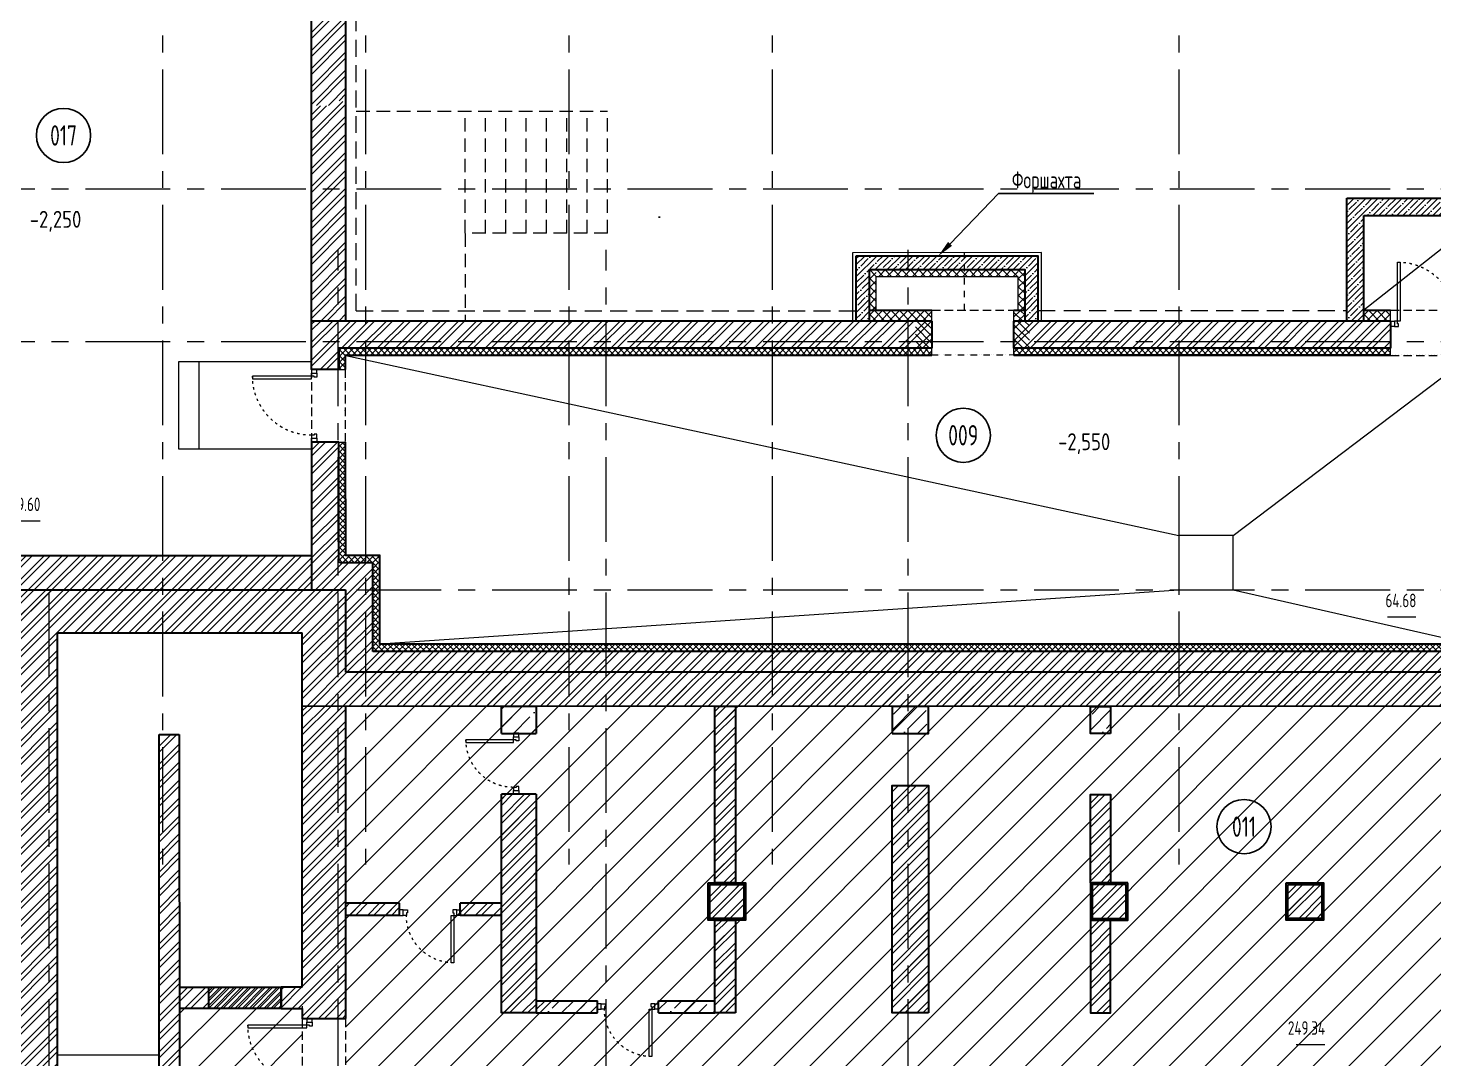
# Model space of a CAD drawing. Header units: millimetres. Extents: x -8689834 to 9420486, y 0 to 166066.
# Drawn here: x -334153 to -313409, y 75766 to 90972 of the extents above; entities that cross this region are included whole.
import ezdxf
from ezdxf import colors
from ezdxf.entities.mleader import LeaderData, LeaderLine
from ezdxf.enums import TextEntityAlignment as Align
from ezdxf.math import Vec2, Vec3

# ---------------------------------------------------------------- set-up
doc = ezdxf.new("R2010")
doc.units = ezdxf.units.MM
doc.header["$MEASUREMENT"] = 0
for name, pattern in [('ACAD_ISO03W100', [30, 12, -18]), ('ADSK_Штриховая_ш2 п1', [3, 2, -1]), ('CENTER', [2, 1.25, -0.25, 0.25, -0.25]), ('TRATTEGGIATA', [0.75, 0.5, -0.25]), ('Штрих', [6.35, 3.175, -3.175])]:
    doc.linetypes.add(name, pattern=pattern)
doc.layers.get('0').update_dxf_attribs({"color": 250, "lineweight": 9})
for name, color, linetype, lineweight in [('!!!_АР_перегородки блоки', 7, 'Continuous', 5), ('1 этаж тонкие линии!', 250, 'Continuous', 0), ('_АР ТЕКСТ', 250, 'Continuous', 25), ('АР штриховка стен', 250, 'Continuous', 9), ('АР_Выноски АПР', 7, 'Continuous', 5), ('АР_Двери', 175, 'Continuous', 18), ('АР_Маркер экспликации', 239, 'Continuous', 13), ('АР_МосжилНии_Стены', 127, 'Continuous', 30), ('АР_Навесной фасад', 147, 'Continuous', 5), ('АР_Номер помещения', 1, 'Continuous', 25), ('АР_Оси', 195, 'Continuous', 9), ('АР_Отметки', 250, 'Continuous', 15), ('АР_Помещения_площадь', 19, 'Continuous', 9), ('АР_Сущ Несущая стена', 216, 'Continuous', 30), ('АР_тонкая линия', 250, 'Continuous', 0), ('АР_Утеплитель', 250, 'Continuous', 9), ('АР_Штриховка кирпич', 250, 'Continuous', 9), ('АР_Штриховка монолит', 250, 'Continuous', 9), ('Подвал', 250, 'Continuous', 30)]:
    doc.layers.add(name, color=color, linetype=linetype, lineweight=lineweight)
doc.styles.add('ISOCPEUR', font='isocpeur.ttf', dxfattribs={"width": 0.7})

# ---------------------------------------------------------------- blocks, each defined once
blk = doc.blocks.new('*U254')
for points in [[(-55, -80), (-55, 0), (-115, 0), (-115, -40), (-100, -40), (-100, -80), (-55, -80)], [(0, 0), (0, -80), (-55, -80), (-55, 0), (0, 0)], [(-1070, 0), (-1070, -80), (-1015, -80), (-1015, 0), (-1070, 0)], [(-1015, -80), (-1015, 0), (-955, 0), (-955, -40), (-970, -40), (-970, -80), (-1015, -80)]]:
    blk.add_lwpolyline(points)
blk.add_lwpolyline([(-100, -80), (-100, -950), (-140, -950), (-140, -80)], close=True)
at = {"linetype": 'ACAD_ISO03W100', "ltscale": 3}
blk.add_arc((-100, -80), 870, 180, 270, dxfattribs=at)
blk = doc.blocks.new('*U248')
for points in [[(-55, -80), (-55, 0), (-115, 0), (-115, -40), (-100, -40), (-100, -80), (-55, -80)], [(0, 0), (0, -80), (-55, -80), (-55, 0), (0, 0)], [(-1070, 0), (-1070, -80), (-1015, -80), (-1015, 0), (-1070, 0)], [(-1015, -80), (-1015, 0), (-955, 0), (-955, -40), (-970, -40), (-970, -80), (-1015, -80)]]:
    blk.add_lwpolyline(points)
blk.add_lwpolyline([(-100, -80), (-100, -950), (-140, -950), (-140, -80)], close=True)
at = {"linetype": 'ACAD_ISO03W100', "ltscale": 3}
blk.add_arc((-100, -80), 870, 180, 270, dxfattribs=at)
blk = doc.blocks.new('*U251')
for points in [[(0, 0), (0, -80), (55, -80), (55, 0), (0, 0)], [(55, -80), (55, 0), (115, 0), (115, -40), (100, -40), (100, -80), (55, -80)], [(1015, -80), (1015, 0), (955, 0), (955, -40), (970, -40), (970, -80), (1015, -80)], [(1070, 0), (1070, -80), (1015, -80), (1015, 0), (1070, 0)]]:
    blk.add_lwpolyline(points)
blk.add_lwpolyline([(100, -80), (100, -950), (140, -950), (140, -80)], close=True)
at = {"linetype": 'ACAD_ISO03W100', "ltscale": 3}
blk.add_arc((100, -80), 870, 270, 0, dxfattribs=at)
blk = doc.blocks.new('*U919')
at = {"layer": 'АР_Номер помещения', "color": 7}
blk.add_circle((-21182, 10652), 400, dxfattribs=at)
at = {"layer": 'АР_Помещения_площадь', "color": 7}
blk.add_line((-19990, 7435), (-20412, 7435), dxfattribs=at)
at = {"color": 7, "style": 'ISOCPEUR', "width": 0.7, "flags": 1}
blk.add_attdef('КАТЕГОРИЯ', (-499, -2092), '', height=250, dxfattribs=at)
at = {"layer": 'АР_Номер помещения', "color": 7, "style": 'ISOCPEUR', "width": 0.7}
blk.add_attdef('НОМЕР_ПОМЕЩЕНИЯ', text='', height=300, dxfattribs=at).set_placement((-21182, 10652), align=Align.MIDDLE_CENTER)
at = {"layer": 'АР_Помещения_площадь', "color": 7, "style": 'ISOCPEUR', "width": 0.7}
blk.add_attdef('ПЛОЩАДЬ_ПОМЕЩЕНИЯ', text='', height=200, dxfattribs=at).set_placement((-19985, 7681), align=Align.MIDDLE_RIGHT)
for tag, p in [('ИМЯ_ПОМЕЩЕНИЯ_001', (-194, 1250)), ('ИМЯ_ПОМЕЩЕНИЯ_002', (74, 1084))]:
    blk.add_attdef(tag, p, '', height=100, dxfattribs=at)
blk = doc.blocks.new('*U265')
at = {"layer": 'АР_Номер помещения', "color": 7}
blk.add_circle((-10199, 1914), 400, dxfattribs=at)
at = {"layer": 'АР_Помещения_площадь', "color": 7}
blk.add_line((-3518, -770), (-3940, -770), dxfattribs=at)
at = {"color": 7, "style": 'ISOCPEUR', "width": 0.7, "flags": 1}
blk.add_attdef('КАТЕГОРИЯ', (-499, -2092), '', height=250, dxfattribs=at)
at = {"layer": 'АР_Номер помещения', "color": 7, "style": 'ISOCPEUR', "width": 0.7}
blk.add_attdef('НОМЕР_ПОМЕЩЕНИЯ', text='', height=300, dxfattribs=at).set_placement((-10199, 1914), align=Align.MIDDLE_CENTER)
at = {"layer": 'АР_Помещения_площадь', "color": 7, "style": 'ISOCPEUR', "width": 0.7}
for tag, p in [('ИМЯ_ПОМЕЩЕНИЯ_001', (-194, 1250)), ('ИМЯ_ПОМЕЩЕНИЯ_002', (74, 1084))]:
    blk.add_attdef(tag, p, '', height=100, dxfattribs=at)
blk.add_attdef('ПЛОЩАДЬ_ПОМЕЩЕНИЯ', text='', height=200, dxfattribs=at).set_placement((-3513, -523), align=Align.MIDDLE_RIGHT)
blk = doc.blocks.new('*U278')
blk.add_lwpolyline([(-100, 80), (-100, 780), (-140, 780), (-140, 80)], close=True)
for points in [[(-900, 0), (-900, 80), (-845, 80), (-845, 0), (-900, 0)], [(-845, 80), (-845, 0), (-785, 0), (-785, 40), (-800, 40), (-800, 80), (-845, 80)], [(-55, 80), (-55, 0), (-115, 0), (-115, 40), (-100, 40), (-100, 80), (-55, 80)], [(0, 0), (0, 80), (-55, 80), (-55, 0), (0, 0)]]:
    blk.add_lwpolyline(points)
at = {"linetype": 'ACAD_ISO03W100', "ltscale": 3}
blk.add_arc((-100, 80), 700, 90, 180, dxfattribs=at)
blk = doc.blocks.new('*U279')
for points in [[(-55, -80), (-55, 0), (-115, 0), (-115, -40), (-100, -40), (-100, -80), (-55, -80)], [(0, 0), (0, -80), (-55, -80), (-55, 0), (0, 0)], [(-900, 0), (-900, -80), (-845, -80), (-845, 0), (-900, 0)], [(-845, -80), (-845, 0), (-785, 0), (-785, -40), (-800, -40), (-800, -80), (-845, -80)]]:
    blk.add_lwpolyline(points)
blk.add_lwpolyline([(-100, -80), (-100, -780), (-140, -780), (-140, -80)], close=True)
at = {"linetype": 'ACAD_ISO03W100', "ltscale": 3}
blk.add_arc((-100, -80), 700, 180, 270, dxfattribs=at)
blk = doc.blocks.new('_DotSmall')
at = {"color": 0, "linetype": 'ByBlock', "const_width": 0.5}
blk.add_lwpolyline([(-0.0625, 0, 1), (0.0625, 0, 1)], format="xyb", close=True, dxfattribs=at)
blk = doc.blocks.new('*U996')
at = {"layer": 'АР_Номер помещения', "color": 7}
blk.add_circle((-11006, 2671), 400, dxfattribs=at)
at = {"layer": 'АР_Помещения_площадь', "color": 7}
blk.add_line((-11353, -3017), (-11775, -3017), dxfattribs=at)
at = {"color": 7, "style": 'ISOCPEUR', "width": 0.7, "flags": 1}
blk.add_attdef('КАТЕГОРИЯ', (-499, -2092), '', height=250, dxfattribs=at)
at = {"layer": 'АР_Номер помещения', "color": 7, "style": 'ISOCPEUR', "width": 0.7}
blk.add_attdef('НОМЕР_ПОМЕЩЕНИЯ', text='', height=300, dxfattribs=at).set_placement((-11006, 2671), align=Align.MIDDLE_CENTER)
at = {"layer": 'АР_Помещения_площадь', "color": 7, "style": 'ISOCPEUR', "width": 0.7}
for tag, p in [('ИМЯ_ПОМЕЩЕНИЯ_001', (-194, 1250)), ('ИМЯ_ПОМЕЩЕНИЯ_002', (74, 1084))]:
    blk.add_attdef(tag, p, '', height=100, dxfattribs=at)
blk.add_attdef('ПЛОЩАДЬ_ПОМЕЩЕНИЯ', text='', height=200, dxfattribs=at).set_placement((-11348, -2770), align=Align.MIDDLE_RIGHT)

msp = doc.modelspace()

# ---------------------------------------------------------------- hatches: boundary and pattern name
at = {"layer": '!!!_АР_перегородки блоки', "lineweight": 5, "ltscale": 100, "true_color": 0x636466}
h = msp.add_hatch(dxfattribs=at)
h.set_pattern_fill('ANSI31', color=251, scale=3000, angle=180, style=0)
h.paths.add_polyline_path([(-327484.71, 61936.6), (-327484.71, 62094), (-326484.71, 62094), (-326484.71, 61936.6), (-326484.71, 61850.24), (-326197.46, 61850.24), (-326197.46, 71514.55), (-325612.06, 71514.55), (-295741.64, 71514.55), (-295741.64, 71680), (-295741.64, 81263.11), (-329468.32, 81263.11), (-329468.32, 61850.24), (-327484.71, 61850.24)])
h = msp.add_hatch(dxfattribs=at)
h.set_pattern_fill('ANSI31', color=251, scale=3000, angle=180, style=0)
h.paths.add_polyline_path([(-330105.47, 74335.57), (-331919.42, 74332.35), (-331922.61, 76510.53), (-330108.66, 76511.46)])
at = {"layer": '1 этаж тонкие линии!', "ltscale": 100, "transparency": 33554559}
h = msp.add_hatch(dxfattribs=at)
h.set_pattern_fill('ANSI37', scale=500, style=0)
h.paths.add_polyline_path([(-312975.75, 86253.45), (-312975.75, 86155.33), (-314046.91, 86154.34), (-314046.73, 86252.66), (-319606.34, 86252.62), (-319606.55, 86153.74), (-320816.52, 86153.74), (-320816.53, 86252.71), (-329569.44, 86252.56), (-329569.44, 85936.11), (-329469.91, 85936.23), (-329474.54, 85936.26), (-329472.59, 84864.98), (-329569.45, 84865.05), (-329569.45, 83085.57), (-329065.82, 83085.5), (-329065.82, 81775.68), (-312753.3, 81775.68), (-312753.3, 86252.63)])
h.paths.add_polyline_path([(-314051.79, 86154.51), (-314052.68, 86154.33), (-329474.31, 86153.76), (-329470.35, 83185.5), (-328965.82, 83185.81), (-328965.82, 81875.99), (-312853.3, 81875.68), (-312853.33, 86154.69)], flags=16)
at = {"layer": 'АР штриховка стен', "ltscale": 100}
h = msp.add_hatch(dxfattribs=at)
h.set_pattern_fill('ANSI31', color=1, scale=600, angle=-90)
h.set_pattern_definition([(315, (-230505.13, 933633.57), (53.0330086, 53.0330086), [])])
h.paths.add_polyline_path([(-319606.35, 86252.86), (-319606.34, 86650.46), (-319377.84, 86650.24), (-319377.84, 86252.64)])
h.paths.add_polyline_path([(-321059.1, 86252.64), (-321059.1, 86650.24), (-320816.53, 86650.24), (-320816.53, 86252.64)])
at = {"layer": 'АР_Утеплитель', "ltscale": 100}
h = msp.add_hatch(dxfattribs=at)
h.set_pattern_fill('ANSI37', color=256, scale=700, angle=90)
h.set_pattern_definition([(135, (-7295.31, 160.33), (-61.871843, -61.871843), []), (225, (-7295.31, 160.33), (61.871843, -61.871843), [])])
h.paths.add_polyline_path([(-321736.97, 87408.62), (-321736.99, 86811.01), (-321637.07, 86811.01), (-321637.07, 87409.38)])
h = msp.add_hatch(dxfattribs=at)
h.set_pattern_fill('ANSI37', color=256, scale=700, angle=90)
h.set_pattern_definition([(135, (-7195.33, 658.48), (-61.871843, -61.871843), []), (225, (-7195.33, 658.48), (61.871843, -61.871843), [])])
h.paths.add_polyline_path([(-321636.98, 87408.66), (-321637, 87309.17), (-319544.15, 87309.26), (-319544.15, 87409.51)])
h = msp.add_hatch(dxfattribs=at)
h.set_pattern_fill('ANSI37', color=256, scale=700, angle=90)
h.set_pattern_definition([(135, (-5105.394, 160.13), (-61.871843, -61.871843), []), (225, (-5105.394, 160.13), (61.871843, -61.871843), [])])
h.paths.add_polyline_path([(-319547.09, 87408.84), (-319547.07, 86810.82), (-319446.76, 86810.71), (-319446.8, 87409.49)])
h = msp.add_hatch(dxfattribs=at)
h.set_pattern_fill('ANSI37', color=256, scale=700, angle=90)
h.set_pattern_definition([(135, (-7295.34, 0.16), (-61.871843, -61.871843), []), (225, (-7295.34, 0.16), (61.871843, -61.871843), [])])
h.paths.add_polyline_path([(-321737, 86800.09), (-321737.01, 86650.85), (-320816.52, 86650.85), (-320816.53, 86800.85)])
h = msp.add_hatch(dxfattribs=at)
h.set_pattern_fill('ANSI37', color=256, scale=700, angle=90)
h.set_pattern_definition([(135, (-6625.58, -3e-05), (-61.871843, -61.871843), []), (225, (-6625.58, -3e-05), (61.871843, -61.871843), [])])
h.paths.add_polyline_path([(-319606.34, 86800.68), (-319606.35, 86650.68), (-319446.75, 86652.32), (-319446.73, 86802.32)])
h = msp.add_hatch(dxfattribs=at)
h.set_pattern_fill('ANSI37', color=256, scale=700, angle=90)
h.paths.add_polyline_path([(-314441.66, 86799.92), (-314441.67, 86650.68), (-314051.79, 86650.68), (-314051.78, 86803.62)])
at = {"layer": 'АР_Штриховка кирпич', "ltscale": 100}
h = msp.add_hatch(dxfattribs=at)
h.set_pattern_fill('ANSI32', color=256, scale=500)
h.set_pattern_definition([(45, (-1298418.67, 164822.8), (-132.58252, 132.58252), []), (45, (-1298330.29, 164822.8), (-132.58252, 132.58252), [])])
h.paths.add_polyline_path([(-329581.11, 89825.8), (-329581.55, 89825.8)])
h.paths.add_polyline_path([(-329581.11, 89900), (-329462.19, 89900), (-329462.19, 91425.68), (-325662.04, 91425.68), (-325662.04, 91935.68), (-326172.07, 91935.68), (-329171.99, 91935.68), (-329172.09, 92315.34), (-329681.98, 92315.34), (-329682.04, 91935.68), (-331750.93, 91935.68), (-331750.93, 91295.68), (-329972.19, 91295.68), (-329972.19, 89830.5), (-329651.11, 89830.5)])
h = msp.add_hatch(dxfattribs=at)
h.set_pattern_fill('ANSI32', color=256, scale=500)
h.set_pattern_definition([(45, (-15289.27, 0), (-132.58252, 132.58252), []), (45, (-15200.88, 0), (-132.58252, 132.58252), [])])
h.paths.add_polyline_path([(-329462.19, 89890.8), (-329581.11, 89890.8), (-329581.11, 89825.8), (-329651.11, 89825.8), (-329972.19, 89825.8), (-329972.19, 88600.68), (-329462.19, 88600.68)])
h.paths.add_polyline_path([(-329462.19, 88600.68), (-329972.19, 88600.68), (-329972.19, 86650.68), (-329877.01, 86650.68), (-329462.19, 86650.68)])
h = msp.add_hatch(dxfattribs=at)
h.set_pattern_fill('ANSI32', color=256, scale=500)
h.paths.add_polyline_path([(-329971.82, 86650.7), (-320817.87, 86650.66), (-320814.82, 86246.72), (-329569.51, 86258.56), (-329569.51, 85936.07), (-329971.82, 85936.07)])
h = msp.add_hatch(dxfattribs=at)
h.set_pattern_fill('ANSI32', color=256, scale=500)
h.paths.add_polyline_path([(-319609.57, 86650.7), (-314053.14, 86653.63), (-314050.08, 86249.69), (-319606.34, 86258.56)])
h = msp.add_hatch(dxfattribs=at)
h.set_pattern_fill('ANSI32', color=256, scale=500)
h.paths.add_polyline_path([(-329468.32, 82685.68), (-329972.03, 82685.68), (-329971.61, 84865.19), (-329569.45, 84865.11), (-329569.45, 83085.5), (-329065.82, 83085.5), (-329065.82, 81775.68), (-296113.82, 81775.66), (-296113.82, 83086), (-295478.35, 83086), (-295478.35, 86252.64), (-295076.83, 86252.63), (-295076.83, 82685.68), (-295715.32, 82685.68), (-295715.32, 81707.5), (-295705.29, 80957.16), (-329468.32, 80969)])
h = msp.add_hatch(dxfattribs=at)
h.set_pattern_fill('ANSI32', color=256, scale=500)
h.paths.add_polyline_path([(-346852.07, 83700.69), (-347492.01, 83700.68), (-347492.01, 82045.67), (-340491.83, 82045.7), (-340491.83, 82685.68), (-329971.82, 82685.68), (-329971.82, 83192.41), (-341131.83, 83192.4), (-341131.83, 82685.69), (-346851.95, 82685.68)])
h = msp.add_hatch(dxfattribs=at)
h.set_pattern_fill('ANSI32', color=256, scale=500)
h.paths.add_polyline_path([(-339853.32, 82050.5), (-330106.83, 82051.5), (-330106.83, 80969.21), (-329468.32, 80969), (-329468.32, 82685.68), (-329576.83, 82685.68), (-329971.82, 82685.76), (-340493.32, 82685.68), (-340493.32, 64815.68), (-346842.01, 64815.68), (-346842.01, 55105.68), (-333741.71, 55105.68), (-333741.71, 61455.68), (-332347.87, 61455.68), (-332347.87, 62094), (-334239.75, 62094), (-334239.75, 55506.5), (-346441.83, 55506.5), (-346441.08, 64415), (-340492.57, 64415), (-340517.57, 61455.68), (-334214.01, 61455.68), (-334225.32, 62094.73), (-339853.26, 62094.73), (-339853.37, 64904.62)])
h = msp.add_hatch(dxfattribs=at)
h.set_pattern_fill('ANSI32', color=256, scale=500)
h.paths.add_polyline_path([(-333716.86, 82685.68), (-334136.67, 82685.68), (-334136.67, 62094), (-333716.79, 62094)])
h.paths.add_polyline_path([(-334136.67, 82685.68), (-334484.74, 82685.68), (-334484.74, 62094), (-334136.67, 62094)])
h = msp.add_hatch(dxfattribs=at)
h.set_pattern_fill('ANSI32', color=256, scale=500)
h.paths.add_polyline_path([(-330107.21, 76483.04), (-330106.21, 80969.14), (-329467.32, 80969.09), (-329468.32, 76363.5), (-330106.83, 76363.5), (-330106.83, 76507.78), (-330420.9, 76505.88), (-330420.41, 76813.95), (-330106.78, 76821.93)])
h = msp.add_hatch(dxfattribs=at)
h.set_pattern_fill('ANSI32', color=256, scale=500)
h.paths.add_polyline_path([(-324018.3, 80967.05), (-323719.94, 80967.03), (-323719.37, 78362.83), (-324017.34, 78362.81)])
h = msp.add_hatch(dxfattribs=at)
h.set_pattern_fill('ANSI32', color=256, scale=500)
h.paths.add_polyline_path([(-332219.8, 75648.81), (-332218.62, 80551.62), (-331922.35, 80551.6), (-331922.12, 75607.23), (-332222, 75607.23), (-332219.3, 75648.77)])
h = msp.add_hatch(dxfattribs=at)
h.set_pattern_fill('ANSI32', color=256, scale=500)
h.paths.add_polyline_path([(-327169.7, 76683.99), (-327169.26, 79671.3), (-326656.88, 79671.25), (-326657.33, 76443.95), (-327169.32, 76443.95), (-327169.32, 76683.95)])
h = msp.add_hatch(dxfattribs=at)
h.set_pattern_fill('ANSI32', color=256, scale=500)
h.paths.add_polyline_path([(-321403.96, 76683.99), (-321403.52, 79796.72), (-320864.84, 79796.67), (-320865.28, 76443.95), (-321403.58, 76443.95), (-321403.58, 76683.95)])
h = msp.add_hatch(dxfattribs=at)
h.set_pattern_fill('ANSI32', color=256, scale=500)
h.paths.add_polyline_path([(-318477.14, 79666.7), (-318178.78, 79666.68), (-318178.21, 78362.83), (-318476.18, 78362.81)])
h = msp.add_hatch(dxfattribs=at)
h.set_pattern_fill('ANSI32', color=256, scale=500)
h.paths.add_polyline_path([(-324118.3, 78362.83), (-323567.63, 78362.79), (-323567.06, 77812.82), (-324117.34, 77812.81)])
h = msp.add_hatch(dxfattribs=at)
h.set_pattern_fill('ANSI32', color=256, scale=500)
h.paths.add_polyline_path([(-318477.14, 78362.83), (-317926.47, 78362.79), (-317925.9, 77812.82), (-318476.18, 77812.81)])
h = msp.add_hatch(dxfattribs=at)
h.set_pattern_fill('ANSI32', color=256, scale=500)
h.paths.add_polyline_path([(-315587.52, 78362.83), (-315036.85, 78362.79), (-315036.28, 77812.82), (-315586.57, 77812.81)])
h = msp.add_hatch(dxfattribs=at)
h.set_pattern_fill('ANSI32', color=256, scale=500)
h.paths.add_polyline_path([(-329469.27, 78062.46), (-328671.48, 78062.43), (-328670.91, 77882.46), (-329468.32, 77882.45)])
h = msp.add_hatch(dxfattribs=at)
h.set_pattern_fill('ANSI32', color=256, scale=500)
h.paths.add_polyline_path([(-327777.28, 78062.46), (-327169.6, 78062.43), (-327169.03, 77882.46), (-327776.32, 77882.45)])
h = msp.add_hatch(dxfattribs=at)
h.set_pattern_fill('ANSI32', color=256, scale=500)
h.paths.add_polyline_path([(-324018.35, 77813.02), (-323719.99, 77813), (-323719.42, 76444.16), (-324017.39, 76444.14)])
h = msp.add_hatch(dxfattribs=at)
h.set_pattern_fill('ANSI32', color=256, scale=500)
h.paths.add_polyline_path([(-318477.19, 77812.83), (-318178.83, 77812.8), (-318178.26, 76443.96), (-318476.23, 76443.95)])
h = msp.add_hatch(dxfattribs=at)
h.set_pattern_fill('ANSI32', color=256, scale=500)
h.paths.add_polyline_path([(-331920.25, 76821.98), (-331490.94, 76821.95), (-331490.37, 76510.86), (-331919.29, 76510.84)])
h = msp.add_hatch(dxfattribs=at)
h.set_pattern_fill('ANSI32', color=256, scale=200)
h.paths.add_polyline_path([(-331490.94, 76822.23), (-330420.94, 76821.96), (-330420.65, 76511), (-331489.99, 76511.1)])
at = {"layer": 'АР_Штриховка монолит', "ltscale": 100}
h = msp.add_hatch(dxfattribs=at)
h.set_pattern_fill('ANSI35', color=256, scale=500)
h.set_pattern_definition([(45, (0, -5.06), (-88.38835, 88.38835), []), (45, (88.39, -5.06), (-88.38835, 88.38835), [156.25, -31.25, 0, -31.25])])
h.paths.add_polyline_path([(-311172.01, 88462.7), (-314692.92, 88462.7), (-314692.92, 86645.62), (-314441.67, 86645.62), (-314441.67, 88205.62), (-311172.01, 88205.62)])
h.paths.add_polyline_path([(-309724.9, 88205.62), (-309822.86, 88462.7), (-311172.01, 88462.7), (-311172.01, 88205.62)])
h = msp.add_hatch(dxfattribs=at)
h.set_pattern_fill('ANSI35', color=256, scale=500)
h.paths.add_polyline_path([(-321936.86, 86650.68), (-321937.01, 87608.99), (-319246.85, 87609.2), (-319246.7, 86650.68), (-319446.73, 86650.68), (-319446.83, 87409.17), (-321736.99, 87409), (-321737.01, 86650.68)])
at = {"layer": 'АР_Штриховка монолит', "ltscale": 300}
h = msp.add_hatch(dxfattribs=at)
h.set_pattern_fill('ANSI35', color=256, scale=1500)
h.paths.add_polyline_path([(-327170.27, 80968.11), (-326657.11, 80968.08), (-326656.54, 80567.01), (-327169.32, 80567)])
h = msp.add_hatch(dxfattribs=at)
h.set_pattern_fill('ANSI35', color=256, scale=1200)
h.set_pattern_definition([(45, (21477.85, 4324), (-212.13203, 212.13203), []), (45, (21689.98, 4324), (-212.13203, 212.13203), [375, -75, 0, -75])])
h.paths.add_polyline_path([(-321404.53, 80968.11), (-320891.37, 80968.08), (-320890.8, 80567.01), (-321403.58, 80567)])
h = msp.add_hatch(dxfattribs=at)
h.set_pattern_fill('ANSI35', color=256, scale=1200)
h.set_pattern_definition([(45, (24405.2, 4324), (-212.13203, 212.13203), []), (45, (24617.33, 4324), (-212.13203, 212.13203), [375, -75, 0, -75])])
h.paths.add_polyline_path([(-318477.19, 80968.11), (-318178.85, 80968.08), (-318178.28, 80567.01), (-318476.23, 80567)])
h = msp.add_hatch(dxfattribs=at)
h.set_pattern_fill('ANSI35', color=256, scale=1200)
h.set_pattern_definition([(45, (16224.6, 200.95), (-212.13203, 212.13203), []), (45, (16436.73, 200.95), (-212.13203, 212.13203), [375, -75, 0, -75])])
h.paths.add_polyline_path([(-326657.78, 76623.96), (-325749.83, 76623.93), (-325749.26, 76443.96), (-326656.83, 76443.95)])
h = msp.add_hatch(dxfattribs=at)
h.set_pattern_fill('ANSI35', color=256, scale=1200)
h.set_pattern_definition([(45, (18031.88, 200.95), (-212.13203, 212.13203), []), (45, (18244.02, 200.95), (-212.13203, 212.13203), [375, -75, 0, -75])])
h.paths.add_polyline_path([(-324850.5, 76623.96), (-324017.67, 76623.93), (-324017.1, 76443.96), (-324849.54, 76443.95)])

# ---------------------------------------------------------------- linework, layer by layer
at = {"linetype": 'TRATTEGGIATA', "ltscale": 500}
for p, q in [((-329312.1, 86799.39), (-329312.19, 91275.88)), ((-329312.19, 86799.39), (-321935.81, 86799.54)), ((-319246.73, 86805.62), (-314691.86, 86805.62))]:
    msp.add_line(p, q, dxfattribs=at)
at = {"lineweight": 13, "ltscale": 500}
msp.add_line((-333716.83, 75825.33), (-332219.3, 75825.33), dxfattribs=at)
at = {"color": 157, "ltscale": 150, "true_color": 0x465c7c}
msp.add_lwpolyline([(-312663, 88210.68), (-314441.67, 86810.78)], dxfattribs=at)
at = {"layer": '_АР ТЕКСТ', "color": 242, "linetype": 'ByBlock', "lineweight": -2, "true_color": 0xcd2027}
msp.add_line((-324851.29, 88184.44), (-324825.28, 88184.44), dxfattribs=at)
at = {"layer": 'АР_МосжилНии_Стены', "ltscale": 100}
for p, q in [((-329972.19, 89825.8), (-329972.19, 91295.68)), ((-329462.19, 89760.8), (-329462.19, 91425.68)), ((-329972.19, 86650.68), (-329972.19, 89825.8)), ((-329462.19, 86650.68), (-329462.19, 89890.8)), ((-314692.92, 88462.7), (-309822.86, 88462.7)), ((-314692.92, 86650.68), (-314692.92, 88462.7)), ((-314441.67, 86650.68), (-314441.67, 88205.62)), ((-314441.67, 88205.62), (-309731.73, 88205.62)), ((-320816.53, 86650.68), (-329972.19, 86650.68)), ((-320816.34, 86650.68), (-329972.01, 86650.68)), ((-320816.53, 86650.68), (-321216.21, 86650.68)), ((-320816.34, 86650.68), (-321216.02, 86650.68)), ((-314046.79, 86650.68), (-319606.53, 86650.68)), ((-314046.61, 86650.68), (-319606.34, 86650.68)), ((-314046.61, 86650.68), (-314046.61, 86252.64)), ((-329971.82, 84865.19), (-329971.82, 82685.68)), ((-329569.45, 84864.97), (-329971.82, 84864.97)), ((-329569.45, 83085.5), (-329569.45, 84864.97)), ((-329065.82, 83085.5), (-329554.45, 83085.5)), ((-329065.82, 81775.68), (-329065.82, 83085.5)), ((-340491.83, 82685.68), (-329468.32, 82685.68)), ((-329468.32, 82685.68), (-329468.32, 81468.11)), ((-333716.83, 82051.5), (-330106.83, 82051.5)), ((-330106.83, 80826.45), (-330106.83, 82051.5)), ((-329468.32, 81475.68), (-295715.32, 81475.68)), ((-329468.32, 80969), (-329468.32, 76363.5)), ((-330106.3, 76821.93), (-330106.83, 80826.45)), ((-332219.3, 75607.23), (-332219.13, 80551.52)), ((-332219.13, 80551.52), (-331922.37, 80551.7)), ((-331922.37, 80551.52), (-331919.42, 75607.23)), ((-331490.65, 76821.96), (-330420.65, 76821.96)), ((-330420.65, 76511), (-330420.65, 76810.87)), ((-330420.65, 76511), (-331614.7, 76511.02))]:
    msp.add_line(p, q, dxfattribs=at)
for points in [[(-320816.34, 86252.64), (-329569.51, 86252.64), (-329569.4, 85936.07), (-329971.82, 85936.07), (-329971.82, 86650.68)], [(-320816.53, 86252.64), (-321216.21, 86252.64)], [(-314046.61, 86252.64), (-319606.34, 86252.64)], [(-346852.01, 82685.68), (-341131.83, 82685.68), (-341131.83, 83192.41), (-329971.82, 83192.41)], [(-333716.83, 62094), (-333716.83, 62094), (-333716.83, 82051.5)], [(-296113.82, 81775.68), (-329065.82, 81775.68)], [(-295079.4, 80956.94), (-330109.37, 80969.23)], [(-327169.32, 80567), (-327169.32, 80968.2), (-326656.83, 80968.2), (-326656.83, 80567)], [(-327169.32, 80567), (-326656.83, 80567)], [(-326656.83, 79671.28), (-326656.83, 76443.95), (-327169.32, 76443.95), (-327169.32, 79671.28)], [(-326656.83, 79671.28), (-327169.32, 79671.28)], [(-328671.19, 78062.45), (-329468.32, 78062.45)], [(-328671.37, 78062.45), (-329268.38, 78062.45)], [(-328671.37, 77882.45), (-328671.37, 78062.45)], [(-328671.19, 77882.45), (-328671.19, 78062.45)], [(-327169.32, 78062.45), (-327776.32, 78062.45)], [(-327776.32, 77882.45), (-327776.32, 78062.45)], [(-328671.19, 77882.45), (-329468.32, 77882.45)], [(-328671.37, 77882.45), (-329268.38, 77882.45)], [(-327169.32, 77882.45), (-327776.32, 77882.45)], [(-331919.29, 76821.96), (-331490.65, 76821.96), (-331490.65, 76510.84), (-331919.29, 76510.84)], [(-330106.3, 76821.93), (-330420.65, 76821.96), (-330420.65, 76510.82), (-330106.83, 76510.84), (-330106.83, 76363.5), (-329468.32, 76363.5)], [(-326656.83, 76623.95), (-325749.54, 76623.95)], [(-325749.54, 76443.95), (-325749.54, 76623.95)], [(-324849.54, 76623.95), (-324017.39, 76623.95)], [(-324849.54, 76443.95), (-324849.54, 76623.95)], [(-326656.83, 76443.95), (-325749.54, 76443.95)], [(-324849.54, 76443.95), (-324017.39, 76443.95)]]:
    msp.add_lwpolyline(points, dxfattribs=at)
for points in [[(-323716.47, 78362.81), (-324017.34, 78362.81), (-324017.39, 80967.04), (-323716.52, 80967.04)], [(-321403.58, 80567), (-320865.06, 80567), (-320865.06, 80966.08), (-321403.58, 80966.08)], [(-318178.57, 80567), (-318476.23, 80567), (-318476.23, 80965.1), (-318178.57, 80965.1)], [(-320865.06, 76443.95), (-321403.58, 76443.95), (-321403.58, 79796.69), (-320865.06, 79796.69)], [(-318178.52, 78362.81), (-318476.18, 78362.81), (-318476.23, 79666.69), (-318178.57, 79666.69)], [(-324117.34, 78362.81), (-323567.34, 78362.81), (-323567.34, 77812.81), (-324117.34, 77812.81)], [(-324092.34, 78337.81), (-323592.34, 78337.81), (-323592.34, 77837.81), (-324092.34, 77837.81)], [(-317926.18, 78362.81), (-318476.18, 78362.81), (-318476.18, 77812.81), (-317926.18, 77812.81)], [(-317951.18, 78337.81), (-318451.18, 78337.81), (-318451.18, 77837.81), (-317951.18, 77837.81)], [(-315586.57, 78362.81), (-315036.57, 78362.81), (-315036.57, 77812.81), (-315586.57, 77812.81)], [(-315561.57, 78337.81), (-315061.57, 78337.81), (-315061.57, 77837.81), (-315561.57, 77837.81)], [(-323716.52, 76443.95), (-324017.39, 76443.95), (-324017.34, 77812.81), (-323716.47, 77812.81)], [(-318178.52, 77812.81), (-318476.18, 77812.81), (-318476.23, 76443.95), (-318178.57, 76443.95)]]:
    msp.add_lwpolyline(points, close=True, dxfattribs=at)
at = {"layer": 'АР_Навесной фасад', "ltscale": 100}
for p, q in [((-320816.53, 86810.68), (-321737.01, 86810.85)), ((-320816.53, 86800.68), (-321737.01, 86800.85)), ((-320816.53, 86650.68), (-320816.53, 86810.68)), ((-319446.75, 86810.6), (-319606.34, 86810.68)), ((-319606.34, 86650.68), (-319606.34, 86810.68)), ((-319446.75, 86800.6), (-319606.34, 86800.68)), ((-314046.79, 86810.68), (-314441.67, 86810.68)), ((-314046.8, 86800.68), (-314441.67, 86800.68)), ((-314046.79, 86650.68), (-314046.79, 86810.68))]:
    msp.add_line(p, q, dxfattribs=at)
msp.add_lwpolyline([(-321637.08, 86810.83), (-321636.99, 87309), (-319546.82, 87309.16), (-319547.06, 86810.65)], dxfattribs=at)
at = {"layer": 'АР_Оси', "linetype": 'CENTER', "ltscale": 1000}
for p, q in [((-332172.07, 134363.15), (-332172.07, 78630.8)), ((-329172.07, 134363.15), (-329172.07, 78630.8)), ((-326172.07, 134363.15), (-326172.07, 78630.8)), ((-323172.07, 134363.15), (-323172.07, 78630.8)), ((-317172.07, 134363.15), (-317172.07, 78630.8)), ((-359305.77, 88600.68), (-276127.36, 88600.68)), ((-329577.01, 53394.41), (-329577.01, 87701.89)), ((-325622.01, 53394.41), (-325622.01, 87701.89)), ((-321167.01, 53394.41), (-321167.01, 87701.89)), ((-359305.77, 86350.68), (-276127.36, 86350.68)), ((-333842.01, 53394.41), (-333842.01, 82776.94)), ((-359305.77, 82685.68), (-275708.6, 82685.68))]:
    msp.add_line(p, q, dxfattribs=at)
at = {"layer": 'АР_Сущ Несущая стена', "ltscale": 100}
msp.add_line((-321937.01, 87609), (-321936.86, 86650.68), dxfattribs=at)
at = {"layer": 'АР_Сущ Несущая стена', "linetype": 'Штрих', "lineweight": 9, "ltscale": 30}
for p, q in [((-320336.97, 86810.7), (-320336.99, 87659.11)), ((-320816.54, 86153.15, -1.38), (-319606.54, 86154.33, -1.38))]:
    msp.add_line(p, q, dxfattribs=at)
at = {"layer": 'АР_Сущ Несущая стена', "ltscale": 100}
for points in [[(-319246.7, 86650.68), (-319246.85, 87609.2), (-321937.01, 87608.99)], [(-321737.01, 86650.68), (-321736.99, 87409), (-319446.83, 87409.17), (-319446.73, 86650.68)], [(-320816.53, 86650.68), (-320816.53, 86252.64)], [(-320816.34, 86650.68), (-320816.34, 86252.64)], [(-319606.34, 86252.64), (-319606.34, 86650.68)]]:
    msp.add_lwpolyline(points, dxfattribs=at)
at = {"layer": 'АР_тонкая линия', "linetype": 'ADSK_Штриховая_ш2 п1', "ltscale": 100}
for p, q in [((-329312.19, 89745.46), (-325601.06, 89745.46)), ((-327701.09, 87944.37), (-327701.06, 89745.55)), ((-327401.07, 87944.21), (-327401.07, 89745.54)), ((-327101.07, 87944.23), (-327101.07, 89745.53)), ((-326801.07, 87944.25), (-326801.07, 89745.52)), ((-326501.07, 87944.27), (-326501.07, 89745.51)), ((-326201.07, 87944.29), (-326201.07, 89745.5)), ((-325901.07, 87944.31), (-325901.07, 89745.48)), ((-325601.07, 87944.33), (-325601.07, 89745.47)), ((-325601.07, 87944.37), (-327701.06, 87944.37)), ((-327701.06, 87944.19), (-327701.06, 86650.68))]:
    msp.add_line(p, q, dxfattribs=at)
at = {"layer": 'АР_тонкая линия', "color": 18, "ltscale": 500, "true_color": 0x000000}
for p, q in [((-320816.52, 86143.15, -0.34), (-320816.56, 86252.64, 1.18)), ((-319606.52, 86143.15, -0.34), (-319606.55, 86252.64)), ((-314046.8, 86154.33, -1.38), (-314046.84, 86253.82)), ((-314046.76, 86144.33, -1.38), (-314046.79, 86243.82)), ((-329601.36, 85936.07), (-329474.54, 85936.3, -1.38)), ((-329569.45, 84864.97), (-329472.59, 84865.14, -1.38))]:
    msp.add_line(p, q, dxfattribs=at)
at = {"layer": 'АР_тонкая линия', "color": 18, "ltscale": 500, "true_color": 0x000000, "elevation": -1.38}
for points in [[(-329474.54, 85936.23), (-329474.79, 86154.14), (-320816.49, 86153.15)], [(-312975.76, 86154.65), (-312853.3, 86154.2), (-312853.3, 81876.3), (-328965.82, 81876.3), (-328965.82, 83185.5), (-329470.79, 83185.5), (-329472.59, 84864.98)], [(-329464.54, 85936.25), (-329464.77, 86144.14), (-320816.49, 86143.15)], [(-312975.34, 86144.19), (-312863.3, 86144.2), (-312863.3, 81886.3), (-328955.82, 81886.3), (-328955.82, 83195.5), (-329460.81, 83195.5), (-329462.59, 84865)], [(-319606.54, 86154.33), (-314046.8, 86154.33)], [(-319606.54, 86144.33), (-314046.8, 86144.33)]]:
    msp.add_lwpolyline(points, dxfattribs=at)
at = {"layer": 'АР_Утеплитель', "ltscale": 0.25}
msp.add_lwpolyline([(-319196.7, 86650.69), (-319196.85, 87659.2), (-321987.01, 87658.99), (-321987.01, 86650.68)], dxfattribs=at)
at = {"layer": 'Подвал', "linetype": 'TRATTEGGIATA', "lineweight": 13, "ltscale": 250}
for p, q in [((-320816.53, 86810.68), (-319606.34, 86810.72)), ((-314046.79, 86810.68), (-311160.6, 86810.68)), ((-314046.8, 86144.33, -1.38), (-312975.34, 86144.19, -1.38)), ((-329971.82, 85936.07), (-329971.98, 84865.04)), ((-329474.54, 85936.23, -1.38), (-329472.59, 84864.98, -1.38)), ((-331490.65, 76511), (-330420.65, 76511)), ((-330109.57, 76544.37), (-330106.83, 75318.15)), ((-329468.32, 76363.5), (-329469.1, 75293.5))]:
    msp.add_line(p, q, dxfattribs=at)
at = {"layer": 'Подвал', "lineweight": 13, "ltscale": 500}
for p, q in [((-329464.77, 86144.14, -1.38), (-317172.07, 83487.41)), ((-316370.55, 83487.41), (-312863.3, 86144.2, -1.38)), ((-328955.82, 81886.3, -1.38), (-317172.07, 82685.68)), ((-316370.55, 82685.68), (-312863.3, 81886.3, -1.38))]:
    msp.add_line(p, q, dxfattribs=at)
at = {"layer": 'Подвал', "lineweight": 9, "ltscale": 100}
for points in [[(-329971.82, 86050.1), (-331932.82, 86050.1), (-331932.82, 84765.19), (-329971.82, 84765.19)], [(-331635.15, 86050.1), (-331635.15, 84765.19)]]:
    msp.add_lwpolyline(points, dxfattribs=at)
at = {"layer": 'Подвал', "lineweight": 13, "ltscale": 500}
msp.add_lwpolyline([(-317172.07, 82685.68), (-316370.55, 82685.68), (-316370.55, 83487.41), (-317172.07, 83487.41)], close=True, dxfattribs=at)

# ---------------------------------------------------------------- block references
at = {"layer": 'АР_Двери', "xscale": -1}
for name, p, rotation in [('*U251', (-314045.76, 86570.68), 180), ('*U254', (-329890.52, 85936.07), 270), ('*U279', (-326911.51, 80571.28), 270), ('*U278', (-327771.37, 77962.45), 180), ('*U278', (-324849.54, 76579.36), 180), ('*U248', (-329959.58, 76363.5), 270)]:
    msp.add_blockref(name, p, dxfattribs=dict(at, rotation=rotation))
at = {"layer": 'АР_Маркер экспликации', "color": 7}
ref = msp.add_blockref('*U996', (-322623.94, 86717.22, 2.34), dxfattribs=at)
ref.add_attrib('НОМЕР_ПОМЕЩЕНИЯ', '017', dxfattribs={"layer": 'АР_Номер помещения', "color": 7, "height": 300, "style": 'ISOCPEUR', "width": 0.7}).set_placement((-333629.79, 89388.57, 2.34), align=Align.MIDDLE_CENTER)
ref.add_attrib('ПЛОЩАДЬ_ПОМЕЩЕНИЯ', '39.60', dxfattribs={"layer": 'АР_Помещения_площадь', "color": 7, "height": 200, "style": 'ISOCPEUR', "width": 0.7}).set_placement((-333971.63, 83946.94, 2.34), align=Align.MIDDLE_RIGHT)
ref = msp.add_blockref('*U265', (-310154.72, 83051.52, 1.96), dxfattribs=at)
ref.add_attrib('НОМЕР_ПОМЕЩЕНИЯ', '009', dxfattribs={"layer": 'АР_Номер помещения', "color": 7, "height": 300, "style": 'ISOCPEUR', "width": 0.7}).set_placement((-320353.91, 84965.71, 1.96), align=Align.MIDDLE_CENTER)
ref.add_attrib('ПЛОЩАДЬ_ПОМЕЩЕНИЯ', '64.68', dxfattribs={"layer": 'АР_Помещения_площадь', "color": 7, "height": 200, "style": 'ISOCPEUR', "width": 0.7}).set_placement((-313667.38, 82528.04, 1.96), align=Align.MIDDLE_RIGHT)
ref = msp.add_blockref('*U919', (-295028.59, 68540.19), dxfattribs=at)
ref.add_attrib('НОМЕР_ПОМЕЩЕНИЯ', '011', dxfattribs={"layer": 'АР_Номер помещения', "color": 7, "height": 300, "style": 'ISOCPEUR', "width": 0.7}).set_placement((-316210.62, 79191.83), align=Align.MIDDLE_CENTER)
ref.add_attrib('ПЛОЩАДЬ_ПОМЕЩЕНИЯ', '249.34', dxfattribs={"layer": 'АР_Помещения_площадь', "color": 7, "height": 200, "style": 'ISOCPEUR', "width": 0.7}).set_placement((-315013.8, 76221.4), align=Align.MIDDLE_RIGHT)

# ---------------------------------------------------------------- leaders
at = {"layer": '_АР ТЕКСТ'}
ml = msp.add_multileader_mtext('Standard', dxfattribs=at)
ml.set_content('{\\W0.8;-2,550}', color=256, style='ISOCPEUR')
ml.set_leader_properties(color=256, linetype='Continuous', lineweight=-1)
ml.set_arrow_properties(name='DOTSMALL')
ml.build(insert=Vec2(0, 0))
ml.multileader.update_dxf_attribs({"has_text_frame": 1, "text_left_attachment_type": 4, "text_right_attachment_type": 4, "dogleg_length": 100, "arrow_head_size": 180})
ctx = ml.context
ctx.base_point, ctx.char_height, ctx.arrow_head_size, ctx.landing_gap_size, ctx.plane_origin = Vec3(-314736.01, 120073.28, -1.96), 250, 180, 50, Vec3(-314255.68, 117829.26, -1.96)
ctx.left_attachment, ctx.right_attachment = 4, 4
notes = []
notes.append((ctx, [(0, (0, 0, 0), (0, 0), (1, 0), 1, [])]))
ctx.mtext.insert, ctx.mtext.width, ctx.mtext.defined_height, ctx.mtext.line_spacing_style, ctx.mtext.flow_direction = Vec3(-314686.01, 120406.61, -1.96), 801.0864, 330.71, 2, 5
at = {"layer": 'АР_Выноски АПР'}
ml = msp.add_multileader_mtext('Standard', dxfattribs=at)
ml.set_content('\\A1;Форшахта', color=256, style='ISOCPEUR')
ml.set_leader_properties()
ml.build(insert=Vec2(0, 0))
ml.multileader.update_dxf_attribs({"text_left_attachment_type": 6, "text_right_attachment_type": 6, "dogleg_length": 100, "arrow_head_size": 250})
ctx = ml.context
ctx.base_point, ctx.char_height, ctx.arrow_head_size, ctx.landing_gap_size, ctx.plane_origin = Vec3(-319661.57, 88532.53), 250, 250, 25, Vec3(-342887.42, 87910.29)
ctx.left_attachment, ctx.right_attachment = 6, 6
notes.append((ctx, [(1, (1, 1, 0), (-319832.07, 88532.53), (1, 0), 170.5, [(1, [(-320721.93, 87609.08)], 0, [])])]))
ctx.mtext.insert, ctx.mtext.width, ctx.mtext.flow_direction = Vec3(-319636.57, 88857.53), 6210.4874, 5
at = {"layer": 'АР_Отметки'}
ml = msp.add_multileader_mtext('Standard', dxfattribs=at)
ml.set_content('{\\W0.8;-2,250}', color=256, style='ISOCPEUR')
ml.set_leader_properties(color=256, linetype='Continuous', lineweight=-1)
ml.set_arrow_properties(name='DOTSMALL')
ml.build(insert=Vec2(0, 0))
ml.multileader.update_dxf_attribs({"has_text_frame": 1, "text_left_attachment_type": 4, "text_right_attachment_type": 4, "dogleg_length": 100, "arrow_head_size": 180})
ctx = ml.context
ctx.base_point, ctx.char_height, ctx.arrow_head_size, ctx.landing_gap_size, ctx.plane_origin = Vec3(-336127.5, 116985.86, 0), 250, 180, 50, Vec3(-337173.96, 115928.76, 0)
ctx.left_attachment, ctx.right_attachment = 4, 4
notes.append((ctx, [(0, (0, 0, 0), (0, 0), (1, 0), 1, [])]))
ctx.mtext.insert, ctx.mtext.width, ctx.mtext.defined_height, ctx.mtext.line_spacing_style, ctx.mtext.flow_direction = Vec3(-336077.5, 117319.19, 0), 769.989, 343.89, 2, 5
ml = msp.add_multileader_mtext('Standard', dxfattribs=at)
ml.set_content('{\\W0.8;-2,250}', color=256, style='ISOCPEUR')
ml.set_leader_properties(color=256, linetype='Continuous', lineweight=-1)
ml.set_arrow_properties(name='DOTSMALL')
ml.build(insert=Vec2(0, 0))
ml.multileader.update_dxf_attribs({"has_text_frame": 1, "text_left_attachment_type": 4, "text_right_attachment_type": 4, "dogleg_length": 100, "arrow_head_size": 180})
ctx = ml.context
ctx.base_point, ctx.char_height, ctx.arrow_head_size, ctx.landing_gap_size, ctx.plane_origin = Vec3(-331840.15, 103386.88), 250, 180, 50, Vec3(-332043.59, 102108.76)
ctx.left_attachment, ctx.right_attachment = 4, 4
notes.append((ctx, [(0, (0, 0, 0), (0, 0), (1, 0), 1, [])]))
ctx.mtext.insert, ctx.mtext.width, ctx.mtext.defined_height, ctx.mtext.line_spacing_style, ctx.mtext.flow_direction = Vec3(-331790.15, 103720.21), 769.989, 343.89, 2, 5
ml = msp.add_multileader_mtext('Standard', dxfattribs=at)
ml.set_content('{\\W0.8;-2,500}', color=256, style='ISOCPEUR')
ml.set_leader_properties(color=256, linetype='Continuous', lineweight=-1)
ml.set_arrow_properties(name='DOTSMALL')
ml.build(insert=Vec2(0, 0))
ml.multileader.update_dxf_attribs({"has_text_frame": 1, "text_left_attachment_type": 4, "text_right_attachment_type": 4, "dogleg_length": 100, "arrow_head_size": 180})
ctx = ml.context
ctx.base_point, ctx.char_height, ctx.arrow_head_size, ctx.landing_gap_size, ctx.plane_origin = Vec3(-348917.1, 102167.8), 250, 180, 50, Vec3(-348638.57, 101601.28)
ctx.left_attachment, ctx.right_attachment = 4, 4
notes.append((ctx, [(0, (0, 0, 0), (0, 0), (1, 0), 1, [])]))
ctx.mtext.insert, ctx.mtext.width, ctx.mtext.line_spacing_style, ctx.mtext.flow_direction = Vec3(-348867.1, 102501.13), 749.6898, 2, 5
ml = msp.add_multileader_mtext('Standard', dxfattribs=at)
ml.set_content('{\\W0.8;-2,400}', color=256, style='ISOCPEUR')
ml.set_leader_properties(color=256, linetype='Continuous', lineweight=-1)
ml.set_arrow_properties(name='DOTSMALL')
ml.build(insert=Vec2(0, 0))
ml.multileader.update_dxf_attribs({"has_text_frame": 1, "text_left_attachment_type": 4, "text_right_attachment_type": 4, "dogleg_length": 100, "arrow_head_size": 180})
ctx = ml.context
ctx.base_point, ctx.char_height, ctx.arrow_head_size, ctx.landing_gap_size, ctx.plane_origin = Vec3(-345559.57, 101933.6), 250, 180, 50, Vec3(-345640.96, 100655.48)
ctx.left_attachment, ctx.right_attachment = 4, 4
notes.append((ctx, [(0, (0, 0, 0), (0, 0), (1, 0), 1, [])]))
ctx.mtext.insert, ctx.mtext.width, ctx.mtext.defined_height, ctx.mtext.line_spacing_style, ctx.mtext.flow_direction = Vec3(-345509.57, 102266.93), 769.989, 343.89, 2, 5
ml = msp.add_multileader_mtext('Standard', dxfattribs=at)
ml.set_content('{\\W0.8;-2,550}', color=256, style='ISOCPEUR')
ml.set_leader_properties(color=256, linetype='Continuous', lineweight=-1)
ml.set_arrow_properties(name='DOTSMALL')
ml.build(insert=Vec2(0, 0))
ml.multileader.update_dxf_attribs({"has_text_frame": 1, "text_left_attachment_type": 4, "text_right_attachment_type": 4, "dogleg_length": 100, "arrow_head_size": 180})
ctx = ml.context
ctx.base_point, ctx.char_height, ctx.arrow_head_size, ctx.landing_gap_size, ctx.plane_origin = Vec3(-342033.25, 92368.05), 250, 180, 50, Vec3(-342114.65, 91100.49)
ctx.left_attachment, ctx.right_attachment = 4, 4
notes.append((ctx, [(0, (0, 0, 0), (0, 0), (1, 0), 1, [])]))
ctx.mtext.insert, ctx.mtext.width, ctx.mtext.line_spacing_style, ctx.mtext.flow_direction = Vec3(-341983.25, 92701.39), 852.697, 2, 5
ml = msp.add_multileader_mtext('Standard', dxfattribs=at)
ml.set_content('{\\W0.8;-2,250}', color=256, style='ISOCPEUR')
ml.set_leader_properties(color=256, linetype='Continuous', lineweight=-1)
ml.set_arrow_properties(name='DOTSMALL')
ml.build(insert=Vec2(0, 0))
ml.multileader.update_dxf_attribs({"has_text_frame": 1, "text_left_attachment_type": 4, "text_right_attachment_type": 4, "dogleg_length": 100, "arrow_head_size": 180})
ctx = ml.context
ctx.base_point, ctx.char_height, ctx.arrow_head_size, ctx.landing_gap_size, ctx.plane_origin = Vec3(-334177.78, 87942.72), 250, 180, 50, Vec3(-333125.08, 86287.55)
ctx.left_attachment, ctx.right_attachment = 4, 4
notes.append((ctx, [(0, (0, 0, 0), (0, 0), (1, 0), 1, [])]))
ctx.mtext.insert, ctx.mtext.width, ctx.mtext.line_spacing_style, ctx.mtext.flow_direction = Vec3(-334127.78, 88276.06), 852.697, 2, 5
ml = msp.add_multileader_mtext('Standard', dxfattribs=at)
ml.set_content('{\\W0.8;-2,550}', color=256, style='ISOCPEUR')
ml.set_leader_properties(color=256, linetype='Continuous', lineweight=-1)
ml.set_arrow_properties(name='DOTSMALL')
ml.build(insert=Vec2(0, 0))
ml.multileader.update_dxf_attribs({"has_text_frame": 1, "text_left_attachment_type": 4, "text_right_attachment_type": 4, "dogleg_length": 100, "arrow_head_size": 180})
ctx = ml.context
ctx.base_point, ctx.char_height, ctx.arrow_head_size, ctx.landing_gap_size, ctx.plane_origin = Vec3(-319003.64, 84661.76), 250, 180, 50, Vec3(-315900.76, 83394.2)
ctx.left_attachment, ctx.right_attachment = 4, 4
notes.append((ctx, [(0, (0, 0, 0), (0, 0), (1, 0), 1, [])]))
ctx.mtext.insert, ctx.mtext.width, ctx.mtext.line_spacing_style, ctx.mtext.flow_direction = Vec3(-318953.64, 84995.09), 852.697, 2, 5
for ctx, leaders in notes:
    for number, flags, end, landing, length, lines in leaders:
        leader = LeaderData()
        leader.index, (leader.has_last_leader_line, leader.has_dogleg_vector, leader.attachment_direction) = number, flags
        leader.last_leader_point, leader.dogleg_vector, leader.dogleg_length = Vec3(end), Vec3(landing), length
        for number, points, colour, breaks in lines:
            line = LeaderLine()
            line.index, line.vertices, line.color, line.breaks = number, Vec3.list(points), colors.encode_raw_color(colour), breaks
            leader.lines.append(line)
        ctx.leaders.append(leader)

doc.saveas('drawing.dxf')
